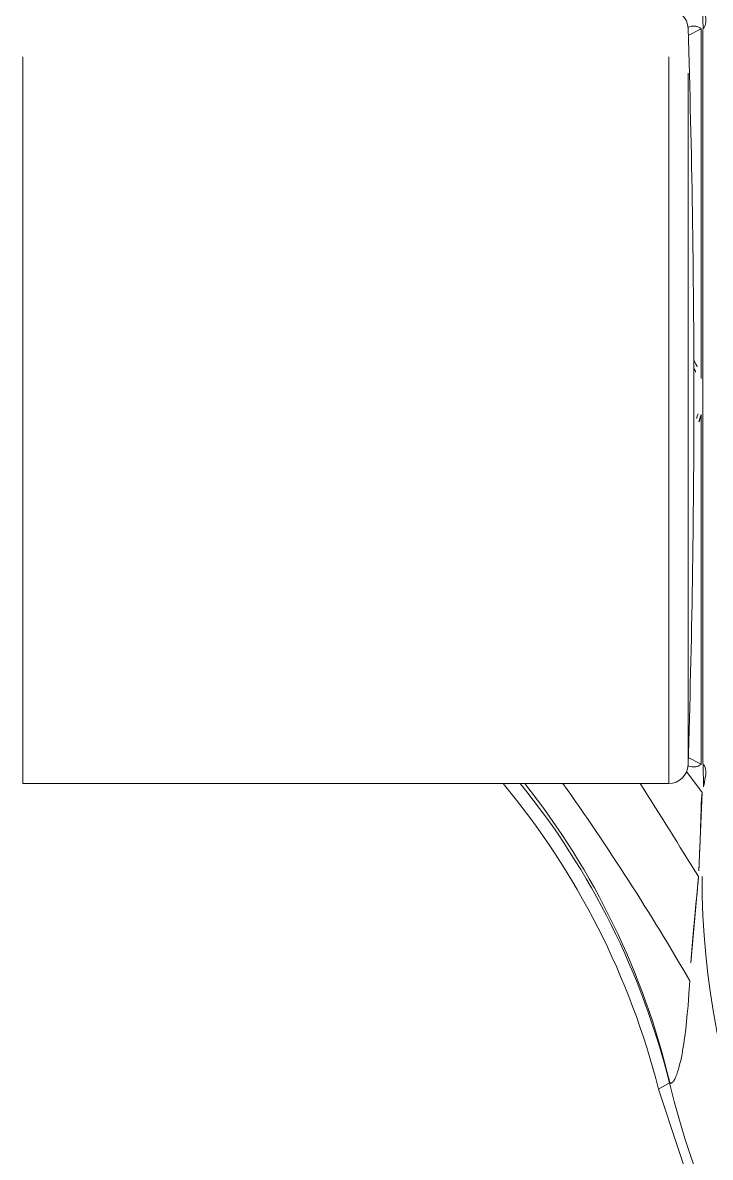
# Model space of a CAD drawing. Header units: inches. Extents: x 542787 to 543192, y 9574025 to 9574373.
# Drawn here: x 543038.9213 to 543038.9572, y 9574119.6092 to 9574119.6684 of the extents above; entities that cross this region are included whole.
import ezdxf

# ---------------------------------------------------------------- set-up
doc = ezdxf.new("R2010")
doc.units = ezdxf.units.IN
doc.header["$MEASUREMENT"] = 0
doc.layers.add('I-ARQ', color=8, linetype='Continuous')

msp = doc.modelspace()

# ---------------------------------------------------------------- linework, layer by layer
at = {"layer": 'I-ARQ', "lineweight": 5}
for points, knots in [([(543038.956763, 9574119.669556), (543038.956763, 9574119.669556), (543038.956849, 9574119.669193), (543038.956849, 9574119.669193), (543038.956849, 9574119.669193), (543038.956849, 9574119.669193), (543038.956895, 9574119.668985), (543038.956895, 9574119.668985), (543038.956895, 9574119.668985), (543038.956895, 9574119.668985), (543038.956922, 9574119.668857), (543038.956922, 9574119.668857), (543038.956922, 9574119.668857), (543038.956922, 9574119.668857), (543038.956944, 9574119.668724), (543038.956944, 9574119.668724), (543038.956944, 9574119.668724), (543038.956944, 9574119.668724), (543038.956955, 9574119.668634), (543038.956955, 9574119.668634), (543038.956955, 9574119.668634), (543038.956955, 9574119.668634), (543038.956962, 9574119.66854), (543038.956962, 9574119.66854), (543038.956962, 9574119.66854), (543038.956962, 9574119.66854), (543038.956962, 9574119.668494), (543038.956962, 9574119.668494), (543038.956962, 9574119.668494), (543038.956962, 9574119.668494), (543038.956961, 9574119.668448), (543038.956961, 9574119.668448), (543038.956961, 9574119.668448), (543038.956961, 9574119.668448), (543038.956958, 9574119.668401), (543038.956958, 9574119.668401), (543038.956958, 9574119.668401), (543038.956958, 9574119.668401), (543038.956951, 9574119.668355), (543038.956951, 9574119.668355), (543038.956951, 9574119.668355), (543038.956951, 9574119.668355), (543038.956942, 9574119.668311), (543038.956942, 9574119.668311), (543038.956942, 9574119.668311), (543038.956942, 9574119.668311), (543038.95693, 9574119.668266), (543038.95693, 9574119.668266), (543038.95693, 9574119.668266), (543038.95693, 9574119.668266), (543038.956913, 9574119.668225), (543038.956913, 9574119.668225), (543038.956913, 9574119.668225), (543038.956913, 9574119.668225), (543038.956894, 9574119.668186), (543038.956894, 9574119.668186), (543038.956894, 9574119.668186), (543038.956894, 9574119.668186), (543038.956872, 9574119.668151), (543038.956872, 9574119.668151), (543038.956872, 9574119.668151), (543038.956872, 9574119.668151), (543038.956846, 9574119.668119), (543038.956846, 9574119.668119), (543038.956846, 9574119.668119), (543038.956846, 9574119.668119), (543038.956831, 9574119.668104), (543038.956831, 9574119.668104), (543038.956831, 9574119.668104), (543038.956831, 9574119.668104), (543038.956815, 9574119.668087), (543038.956815, 9574119.668087)], [0, 0, 0, 0, 0.055556, 0.055556, 0.055556, 0.055556, 0.111111, 0.111111, 0.111111, 0.111111, 0.166667, 0.166667, 0.166667, 0.166667, 0.222222, 0.222222, 0.222222, 0.222222, 0.277778, 0.277778, 0.277778, 0.277778, 0.333333, 0.333333, 0.333333, 0.333333, 0.388889, 0.388889, 0.388889, 0.388889, 0.444444, 0.444444, 0.444444, 0.444444, 0.5, 0.5, 0.5, 0.5, 0.555556, 0.555556, 0.555556, 0.555556, 0.611111, 0.611111, 0.611111, 0.611111, 0.666667, 0.666667, 0.666667, 0.666667, 0.722222, 0.722222, 0.722222, 0.722222, 0.777778, 0.777778, 0.777778, 0.777778, 0.833333, 0.833333, 0.833333, 0.833333, 0.888889, 0.888889, 0.888889, 0.888889, 0.944444, 0.944444, 0.944444, 0.944444, 1, 1, 1, 1]), ([(543038.956029, 9574119.668174), (543038.956029, 9574119.668174), (543038.956115, 9574119.668196), (543038.956115, 9574119.668196), (543038.956115, 9574119.668196), (543038.956115, 9574119.668196), (543038.9562, 9574119.668214), (543038.9562, 9574119.668214), (543038.9562, 9574119.668214), (543038.9562, 9574119.668214), (543038.956242, 9574119.66822), (543038.956242, 9574119.66822), (543038.956242, 9574119.66822), (543038.956242, 9574119.66822), (543038.956283, 9574119.668224), (543038.956283, 9574119.668224), (543038.956283, 9574119.668224), (543038.956283, 9574119.668224), (543038.956323, 9574119.668227), (543038.956323, 9574119.668227), (543038.956323, 9574119.668227), (543038.956323, 9574119.668227), (543038.956363, 9574119.668227), (543038.956363, 9574119.668227), (543038.956363, 9574119.668227), (543038.956363, 9574119.668227), (543038.956402, 9574119.668225), (543038.956402, 9574119.668225), (543038.956402, 9574119.668225), (543038.956402, 9574119.668225), (543038.956439, 9574119.668221), (543038.956439, 9574119.668221), (543038.956439, 9574119.668221), (543038.956439, 9574119.668221), (543038.956476, 9574119.668213), (543038.956476, 9574119.668213), (543038.956476, 9574119.668213), (543038.956476, 9574119.668213), (543038.95651, 9574119.668203), (543038.95651, 9574119.668203), (543038.95651, 9574119.668203), (543038.95651, 9574119.668203), (543038.956545, 9574119.66819), (543038.956545, 9574119.66819), (543038.956545, 9574119.66819), (543038.956545, 9574119.66819), (543038.956577, 9574119.668174), (543038.956577, 9574119.668174), (543038.956577, 9574119.668174), (543038.956577, 9574119.668174), (543038.95661, 9574119.668156), (543038.95661, 9574119.668156), (543038.95661, 9574119.668156), (543038.95661, 9574119.668156), (543038.956643, 9574119.668136), (543038.956643, 9574119.668136), (543038.956643, 9574119.668136), (543038.956643, 9574119.668136), (543038.956675, 9574119.668115), (543038.956675, 9574119.668115), (543038.956675, 9574119.668115), (543038.956675, 9574119.668115), (543038.956701, 9574119.668097), (543038.956701, 9574119.668097), (543038.956701, 9574119.668097), (543038.956701, 9574119.668097), (543038.956712, 9574119.668087), (543038.956712, 9574119.668087)], [0, 0, 0, 0, 0.058824, 0.058824, 0.058824, 0.058824, 0.117647, 0.117647, 0.117647, 0.117647, 0.176471, 0.176471, 0.176471, 0.176471, 0.235294, 0.235294, 0.235294, 0.235294, 0.294118, 0.294118, 0.294118, 0.294118, 0.352941, 0.352941, 0.352941, 0.352941, 0.411765, 0.411765, 0.411765, 0.411765, 0.470588, 0.470588, 0.470588, 0.470588, 0.529412, 0.529412, 0.529412, 0.529412, 0.588235, 0.588235, 0.588235, 0.588235, 0.647059, 0.647059, 0.647059, 0.647059, 0.705882, 0.705882, 0.705882, 0.705882, 0.764706, 0.764706, 0.764706, 0.764706, 0.823529, 0.823529, 0.823529, 0.823529, 0.882353, 0.882353, 0.882353, 0.882353, 0.941176, 0.941176, 0.941176, 0.941176, 1, 1, 1, 1]), ([(543038.956712, 9574119.668087), (543038.956712, 9574119.668087), (543038.956719, 9574119.668049), (543038.956719, 9574119.668049), (543038.956719, 9574119.668049), (543038.956719, 9574119.668049), (543038.956722, 9574119.66803), (543038.956722, 9574119.66803), (543038.956722, 9574119.66803), (543038.956722, 9574119.66803), (543038.956722, 9574119.66798), (543038.956722, 9574119.66798), (543038.956722, 9574119.66798), (543038.956722, 9574119.66798), (543038.956722, 9574119.66788), (543038.956722, 9574119.66788), (543038.956722, 9574119.66788), (543038.956722, 9574119.66788), (543038.956722, 9574119.667678), (543038.956722, 9574119.667678), (543038.956722, 9574119.667678), (543038.956722, 9574119.667678), (543038.956722, 9574119.667268), (543038.956722, 9574119.667268), (543038.956722, 9574119.667268), (543038.956722, 9574119.667268), (543038.956722, 9574119.666429), (543038.956722, 9574119.666429), (543038.956722, 9574119.666429), (543038.956722, 9574119.666429), (543038.956722, 9574119.66294), (543038.956722, 9574119.66294), (543038.956722, 9574119.66294), (543038.956722, 9574119.66294), (543038.956722, 9574119.649845), (543038.956722, 9574119.649845)], [0, 0, 0, 0, 0.111111, 0.111111, 0.111111, 0.111111, 0.222222, 0.222222, 0.222222, 0.222222, 0.333333, 0.333333, 0.333333, 0.333333, 0.444444, 0.444444, 0.444444, 0.444444, 0.555556, 0.555556, 0.555556, 0.555556, 0.666667, 0.666667, 0.666667, 0.666667, 0.777778, 0.777778, 0.777778, 0.777778, 0.888889, 0.888889, 0.888889, 0.888889, 1, 1, 1, 1]), ([(543038.956815, 9574119.668087), (543038.956815, 9574119.668087), (543038.956807, 9574119.668048), (543038.956807, 9574119.668048), (543038.956807, 9574119.668048), (543038.956807, 9574119.668048), (543038.956805, 9574119.668028), (543038.956805, 9574119.668028), (543038.956805, 9574119.668028), (543038.956805, 9574119.668028), (543038.956805, 9574119.667976), (543038.956805, 9574119.667976), (543038.956805, 9574119.667976), (543038.956805, 9574119.667976), (543038.956805, 9574119.66787), (543038.956805, 9574119.66787), (543038.956805, 9574119.66787), (543038.956805, 9574119.66787), (543038.956805, 9574119.667659), (543038.956805, 9574119.667659), (543038.956805, 9574119.667659), (543038.956805, 9574119.667659), (543038.956805, 9574119.667228), (543038.956805, 9574119.667228), (543038.956805, 9574119.667228), (543038.956805, 9574119.667228), (543038.956805, 9574119.666349), (543038.956805, 9574119.666349), (543038.956805, 9574119.666349), (543038.956805, 9574119.666349), (543038.956805, 9574119.662689), (543038.956805, 9574119.662689), (543038.956805, 9574119.662689), (543038.956805, 9574119.662689), (543038.956805, 9574119.648901), (543038.956805, 9574119.648901)], [0, 0, 0, 0, 0.111111, 0.111111, 0.111111, 0.111111, 0.222222, 0.222222, 0.222222, 0.222222, 0.333333, 0.333333, 0.333333, 0.333333, 0.444444, 0.444444, 0.444444, 0.444444, 0.555556, 0.555556, 0.555556, 0.555556, 0.666667, 0.666667, 0.666667, 0.666667, 0.777778, 0.777778, 0.777778, 0.777778, 0.888889, 0.888889, 0.888889, 0.888889, 1, 1, 1, 1]), ([(543038.956805, 9574119.648901), (543038.956805, 9574119.648901), (543038.956805, 9574119.636575), (543038.956805, 9574119.636575), (543038.956805, 9574119.636575), (543038.956805, 9574119.636575), (543038.956805, 9574119.631893), (543038.956805, 9574119.631893), (543038.956805, 9574119.631893), (543038.956805, 9574119.631893), (543038.956805, 9574119.630787), (543038.956805, 9574119.630787), (543038.956805, 9574119.630787), (543038.956805, 9574119.630787), (543038.956805, 9574119.630248), (543038.956805, 9574119.630248), (543038.956805, 9574119.630248), (543038.956805, 9574119.630248), (543038.956805, 9574119.629983), (543038.956805, 9574119.629983), (543038.956805, 9574119.629983), (543038.956805, 9574119.629983), (543038.956805, 9574119.629852), (543038.956805, 9574119.629852), (543038.956805, 9574119.629852), (543038.956805, 9574119.629852), (543038.956805, 9574119.629787), (543038.956805, 9574119.629787), (543038.956805, 9574119.629787), (543038.956805, 9574119.629787), (543038.956807, 9574119.629763), (543038.956807, 9574119.629763), (543038.956807, 9574119.629763), (543038.956807, 9574119.629763), (543038.956815, 9574119.629715), (543038.956815, 9574119.629715)], [0, 0, 0, 0, 0.111111, 0.111111, 0.111111, 0.111111, 0.222222, 0.222222, 0.222222, 0.222222, 0.333333, 0.333333, 0.333333, 0.333333, 0.444444, 0.444444, 0.444444, 0.444444, 0.555556, 0.555556, 0.555556, 0.555556, 0.666667, 0.666667, 0.666667, 0.666667, 0.777778, 0.777778, 0.777778, 0.777778, 0.888889, 0.888889, 0.888889, 0.888889, 1, 1, 1, 1]), ([(543038.956722, 9574119.647958), (543038.956722, 9574119.647958), (543038.956722, 9574119.636212), (543038.956722, 9574119.636212), (543038.956722, 9574119.636212), (543038.956722, 9574119.636212), (543038.956722, 9574119.631781), (543038.956722, 9574119.631781), (543038.956722, 9574119.631781), (543038.956722, 9574119.631781), (543038.956722, 9574119.630732), (543038.956722, 9574119.630732), (543038.956722, 9574119.630732), (543038.956722, 9574119.630732), (543038.956722, 9574119.630221), (543038.956722, 9574119.630221), (543038.956722, 9574119.630221), (543038.956722, 9574119.630221), (543038.956722, 9574119.62997), (543038.956722, 9574119.62997), (543038.956722, 9574119.62997), (543038.956722, 9574119.62997), (543038.956722, 9574119.629846), (543038.956722, 9574119.629846), (543038.956722, 9574119.629846), (543038.956722, 9574119.629846), (543038.956722, 9574119.629784), (543038.956722, 9574119.629784), (543038.956722, 9574119.629784), (543038.956722, 9574119.629784), (543038.956719, 9574119.629761), (543038.956719, 9574119.629761), (543038.956719, 9574119.629761), (543038.956719, 9574119.629761), (543038.956712, 9574119.629715), (543038.956712, 9574119.629715)], [0, 0, 0, 0, 0.111111, 0.111111, 0.111111, 0.111111, 0.222222, 0.222222, 0.222222, 0.222222, 0.333333, 0.333333, 0.333333, 0.333333, 0.444444, 0.444444, 0.444444, 0.444444, 0.555556, 0.555556, 0.555556, 0.555556, 0.666667, 0.666667, 0.666667, 0.666667, 0.777778, 0.777778, 0.777778, 0.777778, 0.888889, 0.888889, 0.888889, 0.888889, 1, 1, 1, 1]), ([(543038.956712, 9574119.629715), (543038.956712, 9574119.629715), (543038.956699, 9574119.629704), (543038.956699, 9574119.629704), (543038.956699, 9574119.629704), (543038.956699, 9574119.629704), (543038.956672, 9574119.629686), (543038.956672, 9574119.629686), (543038.956672, 9574119.629686), (543038.956672, 9574119.629686), (543038.956635, 9574119.629662), (543038.956635, 9574119.629662), (543038.956635, 9574119.629662), (543038.956635, 9574119.629662), (543038.956598, 9574119.629639), (543038.956598, 9574119.629639), (543038.956598, 9574119.629639), (543038.956598, 9574119.629639), (543038.956561, 9574119.62962), (543038.956561, 9574119.62962), (543038.956561, 9574119.62962), (543038.956561, 9574119.62962), (543038.956524, 9574119.629605), (543038.956524, 9574119.629605), (543038.956524, 9574119.629605), (543038.956524, 9574119.629605), (543038.956485, 9574119.629593), (543038.956485, 9574119.629593), (543038.956485, 9574119.629593), (543038.956485, 9574119.629593), (543038.956445, 9574119.629584), (543038.956445, 9574119.629584), (543038.956445, 9574119.629584), (543038.956445, 9574119.629584), (543038.956402, 9574119.629578), (543038.956402, 9574119.629578), (543038.956402, 9574119.629578), (543038.956402, 9574119.629578), (543038.956359, 9574119.629575), (543038.956359, 9574119.629575), (543038.956359, 9574119.629575), (543038.956359, 9574119.629575), (543038.956313, 9574119.629576), (543038.956313, 9574119.629576), (543038.956313, 9574119.629576), (543038.956313, 9574119.629576), (543038.956268, 9574119.629579), (543038.956268, 9574119.629579), (543038.956268, 9574119.629579), (543038.956268, 9574119.629579), (543038.956221, 9574119.629586), (543038.956221, 9574119.629586), (543038.956221, 9574119.629586), (543038.956221, 9574119.629586), (543038.956174, 9574119.629594), (543038.956174, 9574119.629594), (543038.956174, 9574119.629594), (543038.956174, 9574119.629594), (543038.956077, 9574119.629615), (543038.956077, 9574119.629615), (543038.956077, 9574119.629615), (543038.956077, 9574119.629615), (543038.956029, 9574119.629628), (543038.956029, 9574119.629628)], [0, 0, 0, 0, 0.0625, 0.0625, 0.0625, 0.0625, 0.125, 0.125, 0.125, 0.125, 0.1875, 0.1875, 0.1875, 0.1875, 0.25, 0.25, 0.25, 0.25, 0.3125, 0.3125, 0.3125, 0.3125, 0.375, 0.375, 0.375, 0.375, 0.4375, 0.4375, 0.4375, 0.4375, 0.5, 0.5, 0.5, 0.5, 0.5625, 0.5625, 0.5625, 0.5625, 0.625, 0.625, 0.625, 0.625, 0.6875, 0.6875, 0.6875, 0.6875, 0.75, 0.75, 0.75, 0.75, 0.8125, 0.8125, 0.8125, 0.8125, 0.875, 0.875, 0.875, 0.875, 0.9375, 0.9375, 0.9375, 0.9375, 1, 1, 1, 1]), ([(543038.956815, 9574119.629715), (543038.956815, 9574119.629715), (543038.956842, 9574119.629687), (543038.956842, 9574119.629687), (543038.956842, 9574119.629687), (543038.956842, 9574119.629687), (543038.956867, 9574119.629657), (543038.956867, 9574119.629657), (543038.956867, 9574119.629657), (543038.956867, 9574119.629657), (543038.95689, 9574119.629625), (543038.95689, 9574119.629625), (543038.95689, 9574119.629625), (543038.95689, 9574119.629625), (543038.956908, 9574119.62959), (543038.956908, 9574119.62959), (543038.956908, 9574119.62959), (543038.956908, 9574119.62959), (543038.956923, 9574119.629553), (543038.956923, 9574119.629553), (543038.956923, 9574119.629553), (543038.956923, 9574119.629553), (543038.956936, 9574119.629514), (543038.956936, 9574119.629514), (543038.956936, 9574119.629514), (543038.956936, 9574119.629514), (543038.956946, 9574119.629472), (543038.956946, 9574119.629472), (543038.956946, 9574119.629472), (543038.956946, 9574119.629472), (543038.956953, 9574119.629431), (543038.956953, 9574119.629431), (543038.956953, 9574119.629431), (543038.956953, 9574119.629431), (543038.956959, 9574119.629389), (543038.956959, 9574119.629389), (543038.956959, 9574119.629389), (543038.956959, 9574119.629389), (543038.956962, 9574119.629346), (543038.956962, 9574119.629346), (543038.956962, 9574119.629346), (543038.956962, 9574119.629346), (543038.956962, 9574119.62926), (543038.956962, 9574119.62926), (543038.956962, 9574119.62926), (543038.956962, 9574119.62926), (543038.956955, 9574119.629174), (543038.956955, 9574119.629174), (543038.956955, 9574119.629174), (543038.956955, 9574119.629174), (543038.956945, 9574119.629091), (543038.956945, 9574119.629091), (543038.956945, 9574119.629091), (543038.956945, 9574119.629091), (543038.956933, 9574119.629008), (543038.956933, 9574119.629008), (543038.956933, 9574119.629008), (543038.956933, 9574119.629008), (543038.956918, 9574119.628928), (543038.956918, 9574119.628928), (543038.956918, 9574119.628928), (543038.956918, 9574119.628928), (543038.956885, 9574119.62877), (543038.956885, 9574119.62877), (543038.956885, 9574119.62877), (543038.956885, 9574119.62877), (543038.956833, 9574119.628542), (543038.956833, 9574119.628542), (543038.956833, 9574119.628542), (543038.956833, 9574119.628542), (543038.956763, 9574119.628246), (543038.956763, 9574119.628246)], [0, 0, 0, 0, 0.055556, 0.055556, 0.055556, 0.055556, 0.111111, 0.111111, 0.111111, 0.111111, 0.166667, 0.166667, 0.166667, 0.166667, 0.222222, 0.222222, 0.222222, 0.222222, 0.277778, 0.277778, 0.277778, 0.277778, 0.333333, 0.333333, 0.333333, 0.333333, 0.388889, 0.388889, 0.388889, 0.388889, 0.444444, 0.444444, 0.444444, 0.444444, 0.5, 0.5, 0.5, 0.5, 0.555556, 0.555556, 0.555556, 0.555556, 0.611111, 0.611111, 0.611111, 0.611111, 0.666667, 0.666667, 0.666667, 0.666667, 0.722222, 0.722222, 0.722222, 0.722222, 0.777778, 0.777778, 0.777778, 0.777778, 0.833333, 0.833333, 0.833333, 0.833333, 0.888889, 0.888889, 0.888889, 0.888889, 0.944444, 0.944444, 0.944444, 0.944444, 1, 1, 1, 1]), ([(543038.956763, 9574119.628246), (543038.956763, 9574119.628246), (543038.956743, 9574119.627924), (543038.956743, 9574119.627924), (543038.956743, 9574119.627924), (543038.956743, 9574119.627924), (543038.956726, 9574119.627602), (543038.956726, 9574119.627602), (543038.956726, 9574119.627602), (543038.956726, 9574119.627602), (543038.956716, 9574119.627388), (543038.956716, 9574119.627388), (543038.956716, 9574119.627388), (543038.956716, 9574119.627388), (543038.956701, 9574119.626962), (543038.956701, 9574119.626962), (543038.956701, 9574119.626962), (543038.956701, 9574119.626962), (543038.956678, 9574119.626325), (543038.956678, 9574119.626325), (543038.956678, 9574119.626325), (543038.956678, 9574119.626325), (543038.956658, 9574119.625694), (543038.956658, 9574119.625694), (543038.956658, 9574119.625694), (543038.956658, 9574119.625694), (543038.956636, 9574119.625069), (543038.956636, 9574119.625069), (543038.956636, 9574119.625069), (543038.956636, 9574119.625069), (543038.956608, 9574119.624453), (543038.956608, 9574119.624453), (543038.956608, 9574119.624453), (543038.956608, 9574119.624453), (543038.956593, 9574119.624154), (543038.956593, 9574119.624154), (543038.956593, 9574119.624154), (543038.956593, 9574119.624154), (543038.956575, 9574119.623855), (543038.956575, 9574119.623855)], [0, 0, 0, 0, 0.1, 0.1, 0.1, 0.1, 0.2, 0.2, 0.2, 0.2, 0.3, 0.3, 0.3, 0.3, 0.4, 0.4, 0.4, 0.4, 0.5, 0.5, 0.5, 0.5, 0.6, 0.6, 0.6, 0.6, 0.7, 0.7, 0.7, 0.7, 0.8, 0.8, 0.8, 0.8, 0.9, 0.9, 0.9, 0.9, 1, 1, 1, 1]), ([(543038.956575, 9574119.623855), (543038.956575, 9574119.623855), (543038.956555, 9574119.623568), (543038.956555, 9574119.623568), (543038.956555, 9574119.623568), (543038.956555, 9574119.623568), (543038.956531, 9574119.623282), (543038.956531, 9574119.623282), (543038.956531, 9574119.623282), (543038.956531, 9574119.623282), (543038.956506, 9574119.622994), (543038.956506, 9574119.622994), (543038.956506, 9574119.622994), (543038.956506, 9574119.622994), (543038.956477, 9574119.622706), (543038.956477, 9574119.622706), (543038.956477, 9574119.622706), (543038.956477, 9574119.622706), (543038.956446, 9574119.622417), (543038.956446, 9574119.622417), (543038.956446, 9574119.622417), (543038.956446, 9574119.622417), (543038.956426, 9574119.622209), (543038.956426, 9574119.622209), (543038.956426, 9574119.622209), (543038.956426, 9574119.622209), (543038.956386, 9574119.621791), (543038.956386, 9574119.621791), (543038.956386, 9574119.621791), (543038.956386, 9574119.621791), (543038.956321, 9574119.621065), (543038.956321, 9574119.621065), (543038.956321, 9574119.621065), (543038.956321, 9574119.621065), (543038.956253, 9574119.620242), (543038.956253, 9574119.620242), (543038.956253, 9574119.620242), (543038.956253, 9574119.620242), (543038.956188, 9574119.619349), (543038.956188, 9574119.619349), (543038.956188, 9574119.619349), (543038.956188, 9574119.619349), (543038.956125, 9574119.618423), (543038.956125, 9574119.618423)], [0, 0, 0, 0, 0.090909, 0.090909, 0.090909, 0.090909, 0.181818, 0.181818, 0.181818, 0.181818, 0.272727, 0.272727, 0.272727, 0.272727, 0.363636, 0.363636, 0.363636, 0.363636, 0.454545, 0.454545, 0.454545, 0.454545, 0.545455, 0.545455, 0.545455, 0.545455, 0.636364, 0.636364, 0.636364, 0.636364, 0.727273, 0.727273, 0.727273, 0.727273, 0.818182, 0.818182, 0.818182, 0.818182, 0.909091, 0.909091, 0.909091, 0.909091, 1, 1, 1, 1]), ([(543039.040869, 9574119.617027), (543039.037312, 9574119.595266), (543039.017646, 9574119.579879), (543038.995668, 9574119.581663), (543038.995668, 9574119.581663), (543038.97369, 9574119.583447), (543038.956763, 9574119.601804), (543038.956763, 9574119.623855)], [0, 0, 0, 0, 0.5, 0.5, 0.5, 0.5, 1, 1, 1, 1]), ([(543038.956125, 9574119.618423), (543038.956125, 9574119.618423), (543038.956081, 9574119.617758), (543038.956081, 9574119.617758), (543038.956081, 9574119.617758), (543038.956081, 9574119.617758), (543038.956033, 9574119.617117), (543038.956033, 9574119.617117), (543038.956033, 9574119.617117), (543038.956033, 9574119.617117), (543038.955996, 9574119.616701), (543038.955996, 9574119.616701), (543038.955996, 9574119.616701), (543038.955996, 9574119.616701), (543038.955957, 9574119.616295), (543038.955957, 9574119.616295), (543038.955957, 9574119.616295), (543038.955957, 9574119.616295), (543038.955915, 9574119.615896), (543038.955915, 9574119.615896), (543038.955915, 9574119.615896), (543038.955915, 9574119.615896), (543038.955867, 9574119.615508), (543038.955867, 9574119.615508), (543038.955867, 9574119.615508), (543038.955867, 9574119.615508), (543038.95584, 9574119.615319), (543038.95584, 9574119.615319), (543038.95584, 9574119.615319), (543038.95584, 9574119.615319), (543038.955814, 9574119.615131), (543038.955814, 9574119.615131), (543038.955814, 9574119.615131), (543038.955814, 9574119.615131), (543038.955785, 9574119.614947), (543038.955785, 9574119.614947), (543038.955785, 9574119.614947), (543038.955785, 9574119.614947), (543038.955753, 9574119.614767), (543038.955753, 9574119.614767), (543038.955753, 9574119.614767), (543038.955753, 9574119.614767), (543038.955721, 9574119.614591), (543038.955721, 9574119.614591), (543038.955721, 9574119.614591), (543038.955721, 9574119.614591), (543038.955688, 9574119.61442), (543038.955688, 9574119.61442), (543038.955688, 9574119.61442), (543038.955688, 9574119.61442), (543038.955652, 9574119.614254), (543038.955652, 9574119.614254), (543038.955652, 9574119.614254), (543038.955652, 9574119.614254), (543038.955614, 9574119.614095), (543038.955614, 9574119.614095), (543038.955614, 9574119.614095), (543038.955614, 9574119.614095), (543038.955575, 9574119.613942), (543038.955575, 9574119.613942), (543038.955575, 9574119.613942), (543038.955575, 9574119.613942), (543038.955534, 9574119.613798), (543038.955534, 9574119.613798), (543038.955534, 9574119.613798), (543038.955534, 9574119.613798), (543038.955492, 9574119.613662), (543038.955492, 9574119.613662), (543038.955492, 9574119.613662), (543038.955492, 9574119.613662), (543038.95545, 9574119.613537), (543038.95545, 9574119.613537), (543038.95545, 9574119.613537), (543038.95545, 9574119.613537), (543038.955405, 9574119.613425), (543038.955405, 9574119.613425), (543038.955405, 9574119.613425), (543038.955405, 9574119.613425), (543038.955361, 9574119.613325), (543038.955361, 9574119.613325), (543038.955361, 9574119.613325), (543038.955361, 9574119.613325), (543038.955339, 9574119.613282), (543038.955339, 9574119.613282), (543038.955339, 9574119.613282), (543038.955339, 9574119.613282), (543038.955316, 9574119.61324), (543038.955316, 9574119.61324), (543038.955316, 9574119.61324), (543038.955316, 9574119.61324), (543038.955295, 9574119.613206), (543038.955295, 9574119.613206), (543038.955295, 9574119.613206), (543038.955295, 9574119.613206), (543038.955272, 9574119.613172), (543038.955272, 9574119.613172), (543038.955272, 9574119.613172), (543038.955272, 9574119.613172), (543038.955252, 9574119.613145), (543038.955252, 9574119.613145), (543038.955252, 9574119.613145), (543038.955252, 9574119.613145), (543038.955229, 9574119.613121), (543038.955229, 9574119.613121), (543038.955229, 9574119.613121), (543038.955229, 9574119.613121), (543038.955209, 9574119.613104), (543038.955209, 9574119.613104), (543038.955209, 9574119.613104), (543038.955209, 9574119.613104), (543038.955188, 9574119.613089), (543038.955188, 9574119.613089), (543038.955188, 9574119.613089), (543038.955188, 9574119.613089), (543038.955169, 9574119.61308), (543038.955169, 9574119.61308), (543038.955169, 9574119.61308), (543038.955169, 9574119.61308), (543038.955149, 9574119.613075), (543038.955149, 9574119.613075), (543038.955149, 9574119.613075), (543038.955149, 9574119.613075), (543038.95513, 9574119.613076), (543038.95513, 9574119.613076), (543038.95513, 9574119.613076), (543038.95513, 9574119.613076), (543038.955114, 9574119.613082), (543038.955114, 9574119.613082), (543038.955114, 9574119.613082), (543038.955114, 9574119.613082), (543038.955096, 9574119.613093), (543038.955096, 9574119.613093), (543038.955096, 9574119.613093), (543038.955096, 9574119.613093), (543038.95508, 9574119.613109), (543038.95508, 9574119.613109)], [0, 0, 0, 0, 0.029412, 0.029412, 0.029412, 0.029412, 0.058824, 0.058824, 0.058824, 0.058824, 0.088235, 0.088235, 0.088235, 0.088235, 0.117647, 0.117647, 0.117647, 0.117647, 0.147059, 0.147059, 0.147059, 0.147059, 0.176471, 0.176471, 0.176471, 0.176471, 0.205882, 0.205882, 0.205882, 0.205882, 0.235294, 0.235294, 0.235294, 0.235294, 0.264706, 0.264706, 0.264706, 0.264706, 0.294118, 0.294118, 0.294118, 0.294118, 0.323529, 0.323529, 0.323529, 0.323529, 0.352941, 0.352941, 0.352941, 0.352941, 0.382353, 0.382353, 0.382353, 0.382353, 0.411765, 0.411765, 0.411765, 0.411765, 0.441176, 0.441176, 0.441176, 0.441176, 0.470588, 0.470588, 0.470588, 0.470588, 0.5, 0.5, 0.5, 0.5, 0.529412, 0.529412, 0.529412, 0.529412, 0.558824, 0.558824, 0.558824, 0.558824, 0.588235, 0.588235, 0.588235, 0.588235, 0.617647, 0.617647, 0.617647, 0.617647, 0.647059, 0.647059, 0.647059, 0.647059, 0.676471, 0.676471, 0.676471, 0.676471, 0.705882, 0.705882, 0.705882, 0.705882, 0.735294, 0.735294, 0.735294, 0.735294, 0.764706, 0.764706, 0.764706, 0.764706, 0.794118, 0.794118, 0.794118, 0.794118, 0.823529, 0.823529, 0.823529, 0.823529, 0.852941, 0.852941, 0.852941, 0.852941, 0.882353, 0.882353, 0.882353, 0.882353, 0.911765, 0.911765, 0.911765, 0.911765, 0.941176, 0.941176, 0.941176, 0.941176, 0.970588, 0.970588, 0.970588, 0.970588, 1, 1, 1, 1]), ([(543039.043823, 9574119.616544), (543039.040348, 9574119.595279), (543039.022383, 9574119.579401), (543039.000852, 9574119.578565), (543039.000852, 9574119.578565), (543038.979322, 9574119.577728), (543038.960178, 9574119.592165), (543038.955063, 9574119.613096)], [0, 0, 0, 0, 0.5, 0.5, 0.5, 0.5, 1, 1, 1, 1]), ([(543038.999092, 9574119.577902), (543038.999092, 9574119.577902), (543038.992342, 9574119.578436), (543038.992342, 9574119.578436), (543038.992342, 9574119.578436), (543038.992342, 9574119.578436), (543038.985741, 9574119.579945), (543038.985741, 9574119.579945), (543038.985741, 9574119.579945), (543038.985741, 9574119.579945), (543038.979432, 9574119.582399), (543038.979432, 9574119.582399), (543038.979432, 9574119.582399), (543038.979432, 9574119.582399), (543038.97355, 9574119.585745), (543038.97355, 9574119.585745), (543038.97355, 9574119.585745), (543038.97355, 9574119.585745), (543038.968221, 9574119.589911), (543038.968221, 9574119.589911), (543038.968221, 9574119.589911), (543038.968221, 9574119.589911), (543038.963559, 9574119.594807), (543038.963559, 9574119.594807), (543038.963559, 9574119.594807), (543038.963559, 9574119.594807), (543038.959665, 9574119.60033), (543038.959665, 9574119.60033), (543038.959665, 9574119.60033), (543038.959665, 9574119.60033), (543038.95662, 9574119.606359), (543038.95662, 9574119.606359), (543038.95662, 9574119.606359), (543038.95662, 9574119.606359), (543038.954491, 9574119.612767), (543038.954491, 9574119.612767)], [0, 0, 0, 0, 0.111111, 0.111111, 0.111111, 0.111111, 0.222222, 0.222222, 0.222222, 0.222222, 0.333333, 0.333333, 0.333333, 0.333333, 0.444444, 0.444444, 0.444444, 0.444444, 0.555556, 0.555556, 0.555556, 0.555556, 0.666667, 0.666667, 0.666667, 0.666667, 0.777778, 0.777778, 0.777778, 0.777778, 0.888889, 0.888889, 0.888889, 0.888889, 1, 1, 1, 1]), ([(543038.95508, 9574119.613109), (543038.95508, 9574119.613109), (543038.955075, 9574119.613113), (543038.955075, 9574119.613113), (543038.955075, 9574119.613113), (543038.955075, 9574119.613113), (543038.955072, 9574119.613114), (543038.955072, 9574119.613114), (543038.955072, 9574119.613114), (543038.955072, 9574119.613114), (543038.95507, 9574119.613115), (543038.95507, 9574119.613115), (543038.95507, 9574119.613115), (543038.95507, 9574119.613115), (543038.955069, 9574119.613115), (543038.955069, 9574119.613115), (543038.955069, 9574119.613115), (543038.955069, 9574119.613115), (543038.955067, 9574119.613114), (543038.955067, 9574119.613114), (543038.955067, 9574119.613114), (543038.955067, 9574119.613114), (543038.955066, 9574119.613112), (543038.955066, 9574119.613112), (543038.955066, 9574119.613112), (543038.955066, 9574119.613112), (543038.955065, 9574119.613105), (543038.955065, 9574119.613105), (543038.955065, 9574119.613105), (543038.955065, 9574119.613105), (543038.955063, 9574119.613096), (543038.955063, 9574119.613096)], [0, 0, 0, 0, 0.125, 0.125, 0.125, 0.125, 0.25, 0.25, 0.25, 0.25, 0.375, 0.375, 0.375, 0.375, 0.5, 0.5, 0.5, 0.5, 0.625, 0.625, 0.625, 0.625, 0.75, 0.75, 0.75, 0.75, 0.875, 0.875, 0.875, 0.875, 1, 1, 1, 1])]:
    msp.add_open_spline(points, degree=3, knots=knots, dxfattribs=at)
for points in [[(543038.955031, 9574119.669089), (543038.955572, 9574119.669089), (543038.956015, 9574119.66866), (543038.956033, 9574119.668119)], [(543038.956033, 9574119.668119), (543038.956238, 9574119.661715), (543038.95634, 9574119.655309), (543038.95634, 9574119.648901)], [(543038.956712, 9574119.668087), (543038.956712, 9574119.668087), (543038.956045, 9574119.667744), (543038.956045, 9574119.667744)], [(543038.956815, 9574119.668087), (543038.956815, 9574119.668087), (543038.956712, 9574119.668087), (543038.956712, 9574119.668087)], [(543038.92132, 9574119.628713), (543038.92132, 9574119.628713), (543038.92132, 9574119.666618), (543038.92132, 9574119.666618)], [(543038.92132, 9574119.666618), (543038.92132, 9574119.666618), (543038.92132, 9574119.669089), (543038.92132, 9574119.669089)], [(543038.955031, 9574119.666618), (543038.955031, 9574119.666618), (543038.955031, 9574119.669089), (543038.955031, 9574119.669089)], [(543038.955031, 9574119.666618), (543038.955031, 9574119.666618), (543038.955031, 9574119.628713), (543038.955031, 9574119.628713)], [(543038.956033, 9574119.665767), (543038.956033, 9574119.665767), (543038.956033, 9574119.629684), (543038.956033, 9574119.629684)], [(543038.956033, 9574119.665767), (543038.956033, 9574119.665767), (543038.956033, 9574119.668119), (543038.956033, 9574119.668119)], [(543038.956337, 9574119.650807), (543038.956502, 9574119.650503), (543038.956632, 9574119.65018), (543038.956722, 9574119.649845)], [(543038.956338, 9574119.650389), (543038.956426, 9574119.650199), (543038.956498, 9574119.650002), (543038.956555, 9574119.6498)], [(543038.956722, 9574119.649845), (543038.956722, 9574119.649845), (543038.956805, 9574119.648901), (543038.956805, 9574119.648901)], [(543038.956722, 9574119.649845), (543038.956722, 9574119.649845), (543038.956555, 9574119.6498), (543038.956555, 9574119.6498)], [(543038.956555, 9574119.6498), (543038.956555, 9574119.6498), (543038.956805, 9574119.648901), (543038.956805, 9574119.648901)], [(543038.95634, 9574119.648901), (543038.95634, 9574119.642494), (543038.956238, 9574119.636087), (543038.956033, 9574119.629684)], [(543038.956805, 9574119.648901), (543038.956805, 9574119.648901), (543038.956555, 9574119.648003), (543038.956555, 9574119.648003)], [(543038.956805, 9574119.648901), (543038.956805, 9574119.648901), (543038.956722, 9574119.647958), (543038.956722, 9574119.647958)], [(543038.956555, 9574119.648003), (543038.956499, 9574119.647803), (543038.956427, 9574119.647608), (543038.95634, 9574119.64742)], [(543038.956722, 9574119.647958), (543038.956632, 9574119.647622), (543038.956501, 9574119.647299), (543038.956337, 9574119.646994)], [(543038.956722, 9574119.647958), (543038.956722, 9574119.647958), (543038.956555, 9574119.648003), (543038.956555, 9574119.648003)], [(543038.956712, 9574119.629715), (543038.956712, 9574119.629715), (543038.956045, 9574119.630059), (543038.956045, 9574119.630059)], [(543038.956033, 9574119.629684), (543038.956015, 9574119.629143), (543038.955572, 9574119.628713), (543038.955031, 9574119.628713)], [(543038.955956, 9574119.62933), (543038.955956, 9574119.62933), (543038.956763, 9574119.628246), (543038.956763, 9574119.628246)], [(543038.956815, 9574119.629715), (543038.956815, 9574119.629715), (543038.956712, 9574119.629715), (543038.956712, 9574119.629715)], [(543038.955031, 9574119.628713), (543038.955031, 9574119.628713), (543038.92132, 9574119.628713), (543038.92132, 9574119.628713)], [(543038.94638, 9574119.628713), (543038.950241, 9574119.624072), (543038.953014, 9574119.618622), (543038.954493, 9574119.612767)], [(543038.947277, 9574119.628713), (543038.950984, 9574119.624141), (543038.953642, 9574119.618809), (543038.955065, 9574119.613096)], [(543038.947519, 9574119.628715), (543038.951144, 9574119.624124), (543038.953724, 9574119.618798), (543038.95508, 9574119.613109)], [(543038.949507, 9574119.628713), (543038.951868, 9574119.625386), (543038.954077, 9574119.621953), (543038.956125, 9574119.618423)], [(543038.953539, 9574119.628713), (543038.954557, 9574119.627098), (543038.95557, 9574119.625478), (543038.956575, 9574119.623855)], [(543038.956763, 9574119.628246), (543038.956763, 9574119.628246), (543038.956763, 9574119.62636), (543038.956763, 9574119.62636)], [(543038.956763, 9574119.62636), (543038.956763, 9574119.62636), (543038.956763, 9574119.623855), (543038.956763, 9574119.623855)], [(543038.955063, 9574119.613096), (543038.955063, 9574119.613096), (543038.954493, 9574119.612767), (543038.954493, 9574119.612767)], [(543038.95506, 9574119.613105), (543038.95506, 9574119.613105), (543038.955084, 9574119.613105), (543038.955084, 9574119.613105)], [(543038.955072, 9574119.613093), (543038.955072, 9574119.613093), (543038.955072, 9574119.613116), (543038.955072, 9574119.613116)]]:
    msp.add_open_spline(points, degree=3, dxfattribs=at)

doc.saveas('drawing.dxf')
